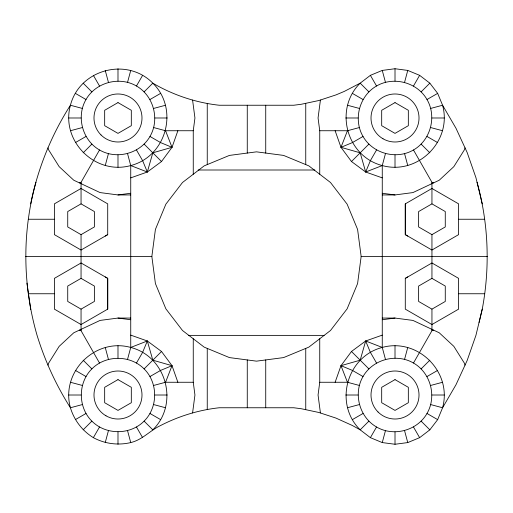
<?xml version="1.0" encoding="UTF-8"?>
<svg xmlns="http://www.w3.org/2000/svg" width="513" height="513" viewBox="0 0 513 513"><rect width="100%" height="100%" fill="white"/><g stroke="black" fill="none" stroke-linecap="round" stroke-linejoin="round"><path stroke-width="0.77" d="M99.522 149.976C116.579 159.966 140.203 153.637 149.976 136.458C159.966 119.401 153.637 95.777 136.458 86.004C119.401 76.014 95.777 82.343 86.004 99.522C76.014 116.579 82.343 140.203 99.522 149.976L81.054 182.314L81.054 203.86L67.729 211.555L67.729 226.945L81.054 234.64L94.379 226.945L94.379 211.555L81.054 203.86M107.711 309.14L107.711 278.36L81.054 262.97L54.397 278.36L54.397 309.14L81.054 324.53L107.711 309.14L107.711 278.36L105.242 276.937M431.946 203.86L445.271 211.555L445.271 226.945L431.946 234.64L418.621 226.945L418.621 211.555L431.946 203.86L431.946 188.47L405.289 203.86L405.289 234.64L431.946 250.03L458.603 234.64L458.603 203.86L431.946 188.47L431.946 182.314L413.478 149.976C430.657 140.203 436.986 116.579 426.996 99.522C417.223 82.343 393.599 76.014 376.542 86.004C359.363 95.777 353.034 119.401 363.024 136.458C372.797 153.637 396.421 159.966 413.478 149.976M413.478 363.024C396.421 353.034 372.797 359.363 363.024 376.542C353.034 393.599 359.363 417.223 376.542 426.996C393.599 436.986 417.223 430.657 426.996 413.478C436.986 396.421 430.657 372.797 413.478 363.024L431.946 330.686L431.946 309.14L445.271 301.445L445.271 286.055L431.946 278.36L431.946 234.64M477.071 182.314C488.549 223.482 490.178 267.164 482.252 309.14L475.923 335.374L467.144 360.53L455.993 384.731L442.578 407.758L437.66 419.634L429.836 429.836L419.634 437.66L407.758 442.578L395.01 444.258L382.262 442.578L370.386 437.66L360.184 429.836L352.322 425.482L335.944 418.082L318.874 412.478L301.298 408.739L293.75 407.758L219.25 407.758C198.852 409.996 178.922 416.101 160.678 425.482C150.117 430.394 142.422 439.846 130.738 442.578C118.086 445.579 104.806 443.828 93.366 437.66C82.304 430.837 74.148 420.211 70.422 407.758C56.135 385.218 44.92 360.876 37.077 335.374C22.675 285.709 21.937 232.152 35.948 182.314M144.108 91.872L152.816 83.164C179.242 109.07 166.571 156.343 130.738 165.558C95.091 175.497 60.483 140.889 70.422 105.242C79.637 69.409 126.91 56.738 152.816 83.164C173.105 95.04 195.87 102.683 219.25 105.242L293.75 105.242L301.298 104.261L318.874 100.522L335.944 94.918L344.236 91.436L360.184 83.164L370.386 75.34L382.262 70.422L395.01 68.742L407.758 70.422L419.634 75.34L429.836 83.164L437.66 93.366L442.578 105.242L455.993 128.269L467.144 152.47L475.923 177.626L482.252 203.86M82.311 404.571L70.422 407.758C60.483 372.111 95.091 337.503 130.738 347.442C166.571 356.657 179.242 403.93 152.816 429.836L144.108 421.128C130.219 435.191 105.761 435.191 91.872 421.128C77.809 407.239 77.809 382.781 91.872 368.892C105.761 354.829 130.219 354.829 144.108 368.892C158.171 382.781 158.171 407.239 144.108 421.128M151.848 256.5L155.413 229.414L165.866 204.174L182.5 182.5L204.174 165.866L229.414 155.413L256.5 151.848L283.586 155.413L308.826 165.866L330.5 182.5L347.134 204.174L357.587 229.414L361.152 256.5L357.587 283.586L347.134 308.826L330.5 330.5L308.826 347.134L283.586 357.587L256.5 361.152L229.414 357.587L204.174 347.134L182.5 330.5L165.866 308.826L155.413 283.586L151.848 256.5L25.65 256.5M193.26 174.24L193.26 130.738L194.94 117.99L192.58 100.061M192.58 412.939L194.94 395.01L193.26 382.262L193.26 338.76M320.42 100.061L318.06 117.99L319.74 130.738L319.74 174.24M430.689 108.429L442.578 105.242C452.517 140.889 417.909 175.497 382.262 165.558C346.429 156.343 333.758 109.07 360.184 83.164L368.892 91.872M319.74 338.76L319.74 382.262L318.06 395.01L320.42 412.939M368.892 421.128L360.184 429.836C333.758 403.93 346.429 356.657 382.262 347.442C417.909 337.503 452.517 372.111 442.578 407.758L430.689 404.571M479.084 322.427L482.252 309.14M105.242 165.558L108.429 153.669M127.551 82.311L130.738 70.422M105.242 442.578L108.429 430.689M127.551 359.331L130.738 347.442L130.738 165.558L127.551 153.669M385.449 359.331L382.262 347.442L382.262 165.558L385.449 153.669M404.571 82.311L407.758 70.422M382.262 442.578L385.449 430.689M404.571 359.331L407.758 347.442M130.738 177.87L147.327 172.015L152.816 152.816L172.015 147.327L177.87 130.738M382.262 335.13L365.673 340.985L360.184 360.184L340.985 365.673L335.13 382.262M47.985 365.153L48.581 363.217L59.175 346.333L73.776 332.77L100.061 320.42L117.99 318.06L130.738 318.06M465.015 147.847L464.419 149.783L453.825 166.667L439.224 180.23L412.939 192.58L395.01 194.94L382.262 194.94M153.669 385.449L165.558 382.262L172.015 365.673L161.518 351.482L147.327 340.985L130.738 335.13M382.262 177.87L365.673 172.015L351.482 161.518L340.985 147.327L347.442 130.738L359.331 127.551M130.738 347.442L147.327 340.985L142.614 352.36L136.458 363.024M382.262 165.558L365.673 172.015L370.386 160.64L376.542 149.976M136.458 86.004L142.614 75.34M93.366 437.66L99.522 426.996M413.478 86.004L419.634 75.34M370.386 437.66L376.542 426.996M130.738 165.558L147.327 172.015L161.518 161.518L172.015 147.327L165.558 130.738L153.669 127.551M359.331 385.449L347.442 382.262L340.985 365.673L351.482 351.482L365.673 340.985L382.262 347.442M83.164 152.816L91.872 144.108M83.164 429.836L91.872 421.128M144.108 368.892L161.518 351.482M351.482 161.518L368.892 144.108M421.128 91.872L429.836 83.164M421.128 368.892L429.836 360.184M75.34 142.614L86.004 136.458M149.976 99.522L160.64 93.366M107.711 234.64L81.054 250.03L54.397 234.64L54.397 203.86L81.054 188.47L107.711 203.86L107.711 234.64L105.242 236.063M81.054 234.64L81.054 278.36L67.729 286.055L67.729 301.445L81.054 309.14L81.054 330.686L99.522 363.024M363.024 136.458L352.36 142.614L340.985 147.327L335.13 130.738M426.996 99.522L437.66 93.366M81.054 309.14L94.379 301.445L94.379 286.055L81.054 278.36M75.34 419.634L86.004 413.478M149.976 376.542L160.64 370.386L172.015 365.673L177.87 382.262M405.289 278.36L431.946 262.97L458.603 278.36L458.603 309.14L431.946 324.53L405.289 309.14L405.289 278.36L407.758 276.937M431.946 278.36L418.621 286.055L418.621 301.445L431.946 309.14M352.36 419.634L363.024 413.478M426.996 376.542L437.66 370.386M79.425 182.885L81.054 182.314M431.946 330.686L433.575 330.115M70.422 130.738L82.311 127.551M153.669 108.429L165.558 105.242M347.442 407.758L359.331 404.571M430.689 385.449L442.578 382.262M47.985 147.847L48.581 149.783L59.175 166.667L73.776 180.23L100.061 192.58L117.99 194.94L130.738 193.26M382.262 319.74L395.01 318.06L412.939 320.42L439.224 332.77L453.825 346.333L464.419 363.217L465.015 365.153M68.742 117.99L81.054 117.99M154.926 117.99L167.238 117.99M345.762 117.99L358.074 117.99M431.946 117.99L444.258 117.99M165.558 130.738L193.26 130.738M319.74 130.738L347.442 130.738M198.165 170.002L314.841 170.002M117.99 194.94L130.738 194.94M28.491 219.25L54.397 219.25M458.603 219.25L484.509 219.25M361.152 256.5L487.35 256.5M28.491 293.75L54.397 293.75M458.603 293.75L484.509 293.75M382.262 318.06L395.01 318.06M188.649 335.374L324.075 335.374M165.558 382.262L193.26 382.262M319.74 382.262L347.442 382.262M68.742 395.01L81.054 395.01M154.926 395.01L167.238 395.01M345.762 395.01L358.074 395.01M431.946 395.01L444.258 395.01M382.262 193.26L395.01 194.94M117.99 318.06L130.738 319.74M347.442 105.242L359.331 108.429M430.689 127.551L442.578 130.738M82.311 108.429L70.422 105.242C51.281 135.233 37.789 168.642 30.748 203.514L30.748 203.86M70.422 382.262L82.311 385.449M153.669 404.571L165.558 407.758M340.985 147.327L360.184 152.816L365.673 172.015M172.015 365.673L152.816 360.184L147.327 340.985M431.946 182.314L433.575 182.885M79.425 330.115L81.054 330.686M172.015 147.327L160.64 142.614L149.976 136.458M340.985 365.673L352.36 370.386L363.024 376.542M352.36 93.366L363.024 99.522M426.996 136.458L437.66 142.614M407.758 236.063L405.289 234.64L405.289 203.86M75.34 93.366L86.004 99.522M426.996 413.478L437.66 419.634M75.34 370.386L86.004 376.542M149.976 413.478L160.64 419.634M421.128 144.108L429.836 152.816M83.164 83.164L91.872 91.872M144.108 144.108L161.518 161.518M351.482 351.482L368.892 368.892M421.128 421.128L429.836 429.836M83.164 360.184L91.872 368.892M370.386 75.34L376.542 86.004M376.542 363.024L370.386 352.36L365.673 340.985M413.478 426.996L419.634 437.66M93.366 75.34L99.522 86.004M136.458 149.976L142.614 160.64L147.327 172.015M136.458 426.996L142.614 437.66M382.262 70.422L385.449 82.311M404.571 153.669L407.758 165.558M404.571 430.689L407.758 442.578M105.242 70.422L108.429 82.311M105.242 347.442L108.429 359.331M127.551 430.689L130.738 442.578M26.926 283.118L30.748 309.486M395.01 68.742L395.01 81.054M395.01 154.926L395.01 167.238M395.01 345.762L395.01 358.074M395.01 431.946L395.01 444.258M305.748 103.44L305.748 164.596M305.748 348.404L305.748 409.56M265.734 105.242L265.734 153.066M265.734 359.934L265.734 407.758M247.266 105.242L247.266 153.066M247.266 359.934L247.266 407.758M207.252 103.44L207.252 164.596M207.252 348.404L207.252 409.56M117.99 68.742L117.99 81.054M117.99 154.926L117.99 167.238M117.99 345.762L117.99 358.074M117.99 431.946L117.99 444.258M117.99 102.6L104.665 110.295L104.665 125.685L117.99 133.38L131.315 125.685L131.315 110.295L117.99 102.6M395.01 102.6L381.685 110.295L381.685 125.685L395.01 133.38L408.335 125.685L408.335 110.295L395.01 102.6M117.99 379.62L104.665 387.315L104.665 402.705L117.99 410.4L131.315 402.705L131.315 387.315L117.99 379.62M395.01 379.62L381.685 387.315L381.685 402.705L395.01 410.4L408.335 402.705L408.335 387.315L395.01 379.62M105.986 415.799A24.008 24.008 0 0 0 141.998 395.01A24.008 24.008 0 0 0 105.986 374.221A24.008 24.008 0 0 0 105.986 415.799M101.016 134.964A24.008 24.008 0 0 0 141.178 124.204A24.008 24.008 0 0 0 111.776 94.802A24.008 24.008 0 0 0 101.016 134.964M383.006 138.779A24.008 24.008 0 0 0 419.018 117.99A24.008 24.008 0 0 0 383.006 97.201A24.008 24.008 0 0 0 383.006 138.779M378.036 411.984A24.008 24.008 0 0 0 418.198 401.224A24.008 24.008 0 0 0 388.796 371.822A24.008 24.008 0 0 0 378.036 411.984"/></g></svg>
